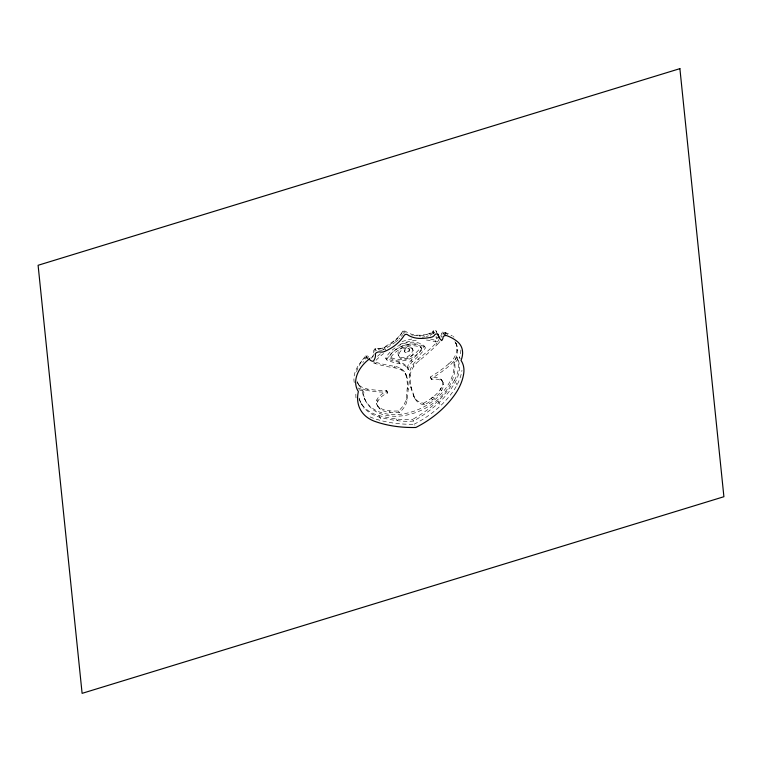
<?xml version="1.0" encoding="UTF-8"?>
<svg xmlns="http://www.w3.org/2000/svg" width="762" height="762" viewBox="0 0 762 762"><rect width="100%" height="100%" fill="white"/><g stroke="black" fill="none" stroke-linecap="round" stroke-linejoin="round"><path stroke-width="0.57" stroke-dasharray="3.81 2.86" d="M376.095 362.379A158.677 110.223 -28.3 0 0 394.306 366.265A23.603 16.393 -28.3 0 1 400.631 368.379A22.393 15.554 -28.3 0 1 405.994 375.19A73.457 51.025 -28.3 0 1 407.279 387.763L406.203 398.516A20.869 14.497 -28.3 0 1 398.393 410.966A68.275 47.425 -28.3 0 1 389.268 410.851A26.594 18.469 -28.3 0 1 379.066 407.26A14.573 10.125 -28.3 0 1 376.39 403.212A7.753 5.382 -28.3 0 1 376.876 399.802A13.859 9.63 -28.3 0 1 386.744 391.344L386.686 390.354A94.459 65.618 -28.3 0 1 366.836 388.934A22.193 15.411 -28.3 0 1 357.149 382.229L358.054 383.896M405.994 375.19L406.889 376.857A73.457 51.025 -28.3 0 1 408.175 389.43L407.099 400.183A20.869 14.497 -28.3 0 1 399.288 412.633A68.275 47.425 -28.3 0 1 390.163 412.518A26.594 18.469 -28.3 0 1 379.971 408.927A14.573 10.125 -28.3 0 1 377.295 404.879L376.39 403.212M357.978 388.01L362.245 389.553A48.882 33.957 -28.3 0 0 411.766 411.899A48.882 33.957 -28.3 0 0 453.8 361.502L457.01 357.464L457.905 359.131A41.338 28.718 -28.3 0 1 455.438 381.838A72.333 50.244 -28.3 0 1 438.969 402.593A97.222 67.542 -28.3 0 1 413.528 421.053A77.2 53.626 -28.3 0 1 397.364 420.662A167.84 116.596 -28.3 0 1 379.724 417.185A49.94 34.69 -28.3 0 1 362.179 405.127A45.272 31.442 -28.3 0 1 359.235 397.878M358.883 389.677L363.141 391.22A48.882 33.957 -28.3 0 0 412.661 413.566A48.882 33.957 -28.3 0 0 454.695 363.169L457.905 359.131M430.454 339.061A48.816 33.909 -28.3 0 1 435.035 340.281L437.712 337.366M426.453 340.033A48.816 33.909 -28.3 0 1 435.931 341.947L438.607 339.033M455.39 342.29L456.286 343.957M455.752 343.091A28.204 19.593 -28.3 0 1 456.857 349.291L457.752 350.958A22.193 15.411 -28.3 0 1 449.694 365.484A94.459 65.618 -28.3 0 1 431.349 378.609L431.492 379.571A13.859 9.63 -28.3 0 1 441.817 381.105L442.627 381.848A7.753 5.382 -28.3 0 1 443.57 384.572A14.573 10.125 -28.3 0 1 442.122 389.515L441.322 390.82A26.594 18.469 -28.3 0 1 433.921 398.707L432.321 399.879A68.275 47.425 -28.3 0 1 424.463 404.917A20.869 14.497 -28.3 0 1 414.642 397.869L411.49 388.41A73.457 51.025 -28.3 0 1 410.194 375.847L409.299 374.18A22.393 15.554 -28.3 0 1 412.966 364.598A23.603 16.393 -28.3 0 1 418.49 358.854A158.677 110.223 -28.3 0 0 436.197 343.005A38.148 26.499 -28.3 0 0 438.998 339.938M460.877 349.996A28.632 19.888 -28.3 0 1 459.296 357.188L460.162 358.807M440.779 336.09A6.839 4.753 -28.3 0 0 441.331 333.518A2.877 2 -28.3 0 1 444.96 332.403L445.827 334.023M447.808 334.518A50.673 35.195 -28.3 0 0 442.874 331.889L445.075 335.985M453.8 361.502L454.695 363.169M370.532 357.95A7.544 5.239 -28.3 0 0 371.494 358.102A12.497 8.677 -28.3 0 0 373.685 351.044A1.753 1.219 -28.3 0 1 374.647 349.472A4.353 3.019 -28.3 0 1 378.428 348.739A6.382 4.429 -28.3 0 0 382.724 348.272A30.251 21.012 -28.3 0 0 388.277 345.548A31.68 22.003 -28.3 0 0 402.326 332.299A2.067 1.438 -28.3 0 1 405.517 331.327A29.737 20.66 -28.3 0 0 419.3 335.204A42.767 29.708 -28.3 0 0 429.797 333.927A3.505 2.438 -28.3 0 0 432.721 331.937A2.172 1.505 -28.3 0 1 436.055 330.908L436.921 332.527M413.642 335.385A25.994 18.05 -28.3 0 0 429.511 333.461A17.488 12.144 -28.3 0 0 433.302 330.841L434.197 332.508A13.506 9.382 -28.3 0 0 434.226 333.223M432.721 331.937L433.588 333.546M456.857 349.291A22.193 15.411 -28.3 0 1 448.799 363.817L449.694 365.484M435.035 340.281L435.931 341.947M436.197 343.005L437.093 344.672A158.677 110.223 -28.3 0 1 419.386 360.521A23.603 16.393 -28.3 0 0 413.871 366.265A22.393 15.554 -28.3 0 0 410.194 375.847M429.511 333.461L430.663 335.547M457.01 357.464A41.338 28.718 -28.3 0 1 454.533 380.171L457.181 385.077M419.3 335.204L420.176 336.814M424.577 346.281L425.472 347.948A54.959 38.176 -28.3 0 1 412.099 361.731A21.374 14.849 -28.3 0 0 408.222 369.589A18.498 12.849 -28.3 0 0 399.669 363.731A67.751 47.063 -28.3 0 1 386.601 359.864L385.705 358.197A23.698 16.469 -28.3 0 1 404.241 343.452A23.698 16.469 -28.3 0 1 424.577 346.281A54.959 38.176 -28.3 0 1 411.204 360.064A21.374 14.849 -28.3 0 0 407.327 367.922A18.498 12.849 -28.3 0 0 398.774 362.064A67.751 47.063 -28.3 0 1 385.705 358.197M442.189 380.829L443.084 382.495M448.799 363.817A94.459 65.618 -28.3 0 1 430.454 376.942L430.597 377.904A13.859 9.63 -28.3 0 1 440.922 379.438L441.731 380.181A7.753 5.382 -28.3 0 1 442.674 382.905L443.57 384.572M420.948 346.691L421.843 348.358A20.393 14.164 -28.3 0 0 390.373 358.007L389.477 356.34A20.393 14.164 -28.3 0 1 420.948 346.691A19.65 13.649 -28.3 0 1 389.477 356.34M430.454 376.942L431.349 378.609M430.597 377.904L431.492 379.571M418.49 358.854L419.386 360.521M374.818 351.558A20.174 14.011 -28.3 0 0 375.018 348.739A10.573 7.344 -28.3 0 0 384.134 347.148A79.772 55.407 -28.3 0 0 393.525 341.205A25.479 17.707 -28.3 0 0 402.946 330.946L403.841 332.613A36.043 25.041 -28.3 0 0 404.574 333.146M412.328 348.691A7.734 5.372 -28.3 0 1 403.203 357.749A7.734 5.372 -28.3 0 1 400.25 348.844A7.734 5.372 -28.3 0 1 412.328 348.691L413.233 350.358A7.734 5.372 -28.3 0 1 404.098 359.416A7.734 5.372 -28.3 0 1 401.145 350.51A7.734 5.372 -28.3 0 1 413.233 350.358M454.533 380.171A72.333 50.244 -28.3 0 1 438.064 400.936L440.712 405.832M409.184 348.92A2.629 1.829 -28.3 0 1 406.394 352.158A2.629 1.829 -28.3 0 1 404.965 349.339A2.629 1.829 -28.3 0 1 409.184 348.92L409.499 349.51A2.629 1.829 -28.3 0 1 406.718 352.749A2.629 1.829 -28.3 0 1 405.289 349.92A2.629 1.829 -28.3 0 1 409.499 349.51M411.204 360.064L412.099 361.731M412.966 364.598L413.871 366.265M404.517 351.358L404.832 351.949M393.525 341.205L394.421 342.871A79.772 55.407 -28.3 0 1 385.029 348.815A10.573 7.344 -28.3 0 1 383.524 349.558M406.946 367.179L408.222 369.589M398.193 354.825L399.088 356.492M409.299 374.18A73.457 51.025 -28.3 0 0 410.594 386.744L413.747 396.202A20.869 14.497 -28.3 0 0 423.567 403.25L424.463 404.917M405.213 373.151L406.108 374.818M398.774 362.064L399.669 363.731M410.594 386.744L411.49 388.41M400.631 368.379L401.536 370.046A22.393 15.554 -28.3 0 1 406.889 376.857M413.747 396.202L415.052 398.764M407.279 387.763L408.175 389.43M384.134 347.148L386.334 351.244M394.306 366.265L395.202 367.932A23.603 16.393 -28.3 0 1 401.536 370.046M382.724 348.272L383.6 349.891M406.203 398.516L407.099 400.183M378.428 348.739L379.295 350.358M375.018 348.739L375.923 350.406A10.573 7.344 -28.3 0 0 376.599 350.549M359.035 398.755A45.272 31.442 -28.3 0 0 361.283 403.46A49.94 34.69 -28.3 0 0 378.828 415.519A167.84 116.596 -28.3 0 0 396.459 418.995A77.2 53.626 -28.3 0 0 412.633 419.386L413.528 421.053M369.999 416.852A46.682 32.433 -28.3 0 0 373.094 418.138A130.35 90.545 -28.3 0 0 414.071 424.243L414.947 425.863M374.523 361.902L375.418 363.569A158.677 110.223 -28.3 0 0 395.202 367.932M398.393 410.966L399.288 412.633M386.686 390.354L387.639 393.011A13.859 9.63 -28.3 0 0 377.771 401.469A7.753 5.382 -28.3 0 0 377.295 404.879M354.254 382.6A32.49 22.574 -28.3 0 1 367.57 355.74L368.437 357.359M386.744 391.344L387.639 393.011M356.597 371.656A28.204 19.593 -28.3 0 1 357.616 368.722A50.673 35.195 -28.3 0 1 366.036 355.435L368.246 359.521M396.459 418.995L397.364 420.662M389.268 410.851L390.163 412.518M376.876 399.802L377.771 401.469M379.066 407.26L379.971 408.927M376.961 404.746L377.857 406.413M366.836 388.934L367.732 390.601A94.459 65.618 -28.3 0 0 387.582 392.02M378.828 415.519L381.467 420.414M362.245 389.553L364.884 394.459M359.016 384.981L357.273 381.743A22.193 15.411 -28.3 0 0 367.732 390.601M364.407 398.516L365.303 400.183M360.617 402.336L363.922 408.365M436.502 332.442L436.055 330.908M414.071 424.243A80.172 55.693 -28.3 0 0 452.999 391.487A58.845 40.881 -28.3 0 0 461.972 370.322M356.016 397.954A46.682 32.433 -28.3 0 1 356.045 391.601M368.903 357.245A7.544 5.239 -28.3 0 1 367.57 355.74M444.96 332.403A59.15 41.091 -28.3 0 1 452.361 336.004M453.19 336.547A59.15 41.091 -28.3 0 1 454 337.118M459.296 357.188A35.023 24.327 -28.3 0 1 459.877 358.13M386.601 359.864A23.698 16.469 -28.3 0 1 405.136 345.119A23.698 16.469 -28.3 0 1 425.472 347.948M382.743 349.872A10.573 7.344 -28.3 0 1 380.381 350.501M376.028 360.293A48.816 33.909 -28.3 0 1 383.619 353.558M399.698 344.472A48.816 33.909 -28.3 0 1 418.128 340.033M437.312 338.328A13.506 9.382 -28.3 0 1 435.75 336.947M434.197 332.508A17.488 12.144 -28.3 0 1 430.406 335.128A25.994 18.05 -28.3 0 1 426.339 336.433M424.977 336.747A25.994 18.05 -28.3 0 1 422.262 337.195M403.841 332.613A25.479 17.707 -28.3 0 1 403.298 333.565M402.707 334.499A25.479 17.707 -28.3 0 1 401.383 336.337M399.879 338.109A25.479 17.707 -28.3 0 1 399.059 338.966M398.202 339.795A25.479 17.707 -28.3 0 1 394.421 342.871M375.418 363.569A38.148 26.499 -28.3 0 1 373.437 362.883M366.979 358.245A6.01 4.172 -28.3 0 1 366.941 357.102A50.673 35.195 -28.3 0 0 362.826 362.493M455.867 343.186A28.204 19.593 -28.3 0 1 457.752 350.958M454.885 341.719A28.204 19.593 -28.3 0 1 455.4 342.433M445.827 334.518A50.673 35.195 -28.3 0 0 443.77 333.556A6.01 4.172 -28.3 0 1 443.941 334.375M439.903 341.605A38.148 26.499 -28.3 0 1 437.093 344.672M421.843 348.358A19.65 13.649 -28.3 0 1 390.373 358.007M367.055 358.197A6.01 4.172 -28.3 0 1 366.036 355.435M423.567 403.25A68.275 47.425 -28.3 0 0 431.425 398.212L433.016 397.04A26.594 18.469 -28.3 0 0 440.426 389.153L441.227 387.848A14.573 10.125 -28.3 0 0 442.674 382.905M442.874 331.889A6.01 4.172 -28.3 0 1 442.865 334.185M441.874 336.052A38.148 26.499 -28.3 0 1 440.979 337.366M374.237 353.73A20.174 14.011 -28.3 0 1 372.494 357.349M377.514 356.283A48.816 33.909 -28.3 0 1 380.924 353.311M402.031 341.595A48.816 33.909 -28.3 0 1 411.832 339.052M437.036 337.042A13.506 9.382 -28.3 0 1 436.416 336.671M433.807 333.556A13.506 9.382 -28.3 0 1 433.302 330.841M412.623 335.194A36.043 25.041 -28.3 0 1 411.613 334.966M405.251 332.47A36.043 25.041 -28.3 0 1 402.946 330.946M438.064 400.936A97.222 67.542 -28.3 0 1 412.633 419.386M441.227 387.848L440.426 389.153L441.322 390.82L442.122 389.515L441.227 387.848M433.016 397.04L431.425 398.212L432.321 399.879L433.921 398.707L433.016 397.04M441.731 380.181L440.922 379.438L442.627 381.848L441.731 380.181"/><path stroke-width="1.14" d="M369.313 358.978A32.49 22.574 -28.3 0 0 358.359 391.544A46.682 32.433 -28.3 0 0 374.837 421.376A130.35 90.545 -28.3 0 0 415.814 427.482A80.172 55.693 -28.3 0 0 454.743 394.726A58.845 40.881 -28.3 0 0 463.715 373.561A35.023 24.327 -28.3 0 0 461.029 360.426A28.632 19.888 -28.3 0 0 457.295 341.538A59.15 41.091 -28.3 0 0 446.694 335.642A2.877 2 -28.3 0 0 443.074 336.756A6.839 4.753 -28.3 0 1 441.703 340.585A24.013 16.678 -28.3 0 1 439.207 337.671L437.798 334.147A2.172 1.505 -28.3 0 0 434.454 335.166A3.505 2.438 -28.3 0 1 431.54 337.166A42.767 29.708 -28.3 0 1 421.043 338.433A29.737 20.66 -28.3 0 1 407.251 334.556A2.067 1.438 -28.3 0 0 404.06 335.537A31.68 22.003 -28.3 0 1 390.02 348.786A30.251 21.012 -28.3 0 1 384.467 351.511A6.382 4.429 -28.3 0 1 380.171 351.977A4.353 3.019 -28.3 0 0 376.39 352.711A1.753 1.219 -28.3 0 0 375.418 354.282A12.497 8.677 -28.3 0 1 373.237 361.34A7.544 5.239 -28.3 0 1 369.313 358.978L369.151 358.607M439.207 337.671L437.798 334.147M679.894 68.647L38.1 265.281L82.106 693.353L723.9 496.719L679.894 68.647"/></g></svg>
